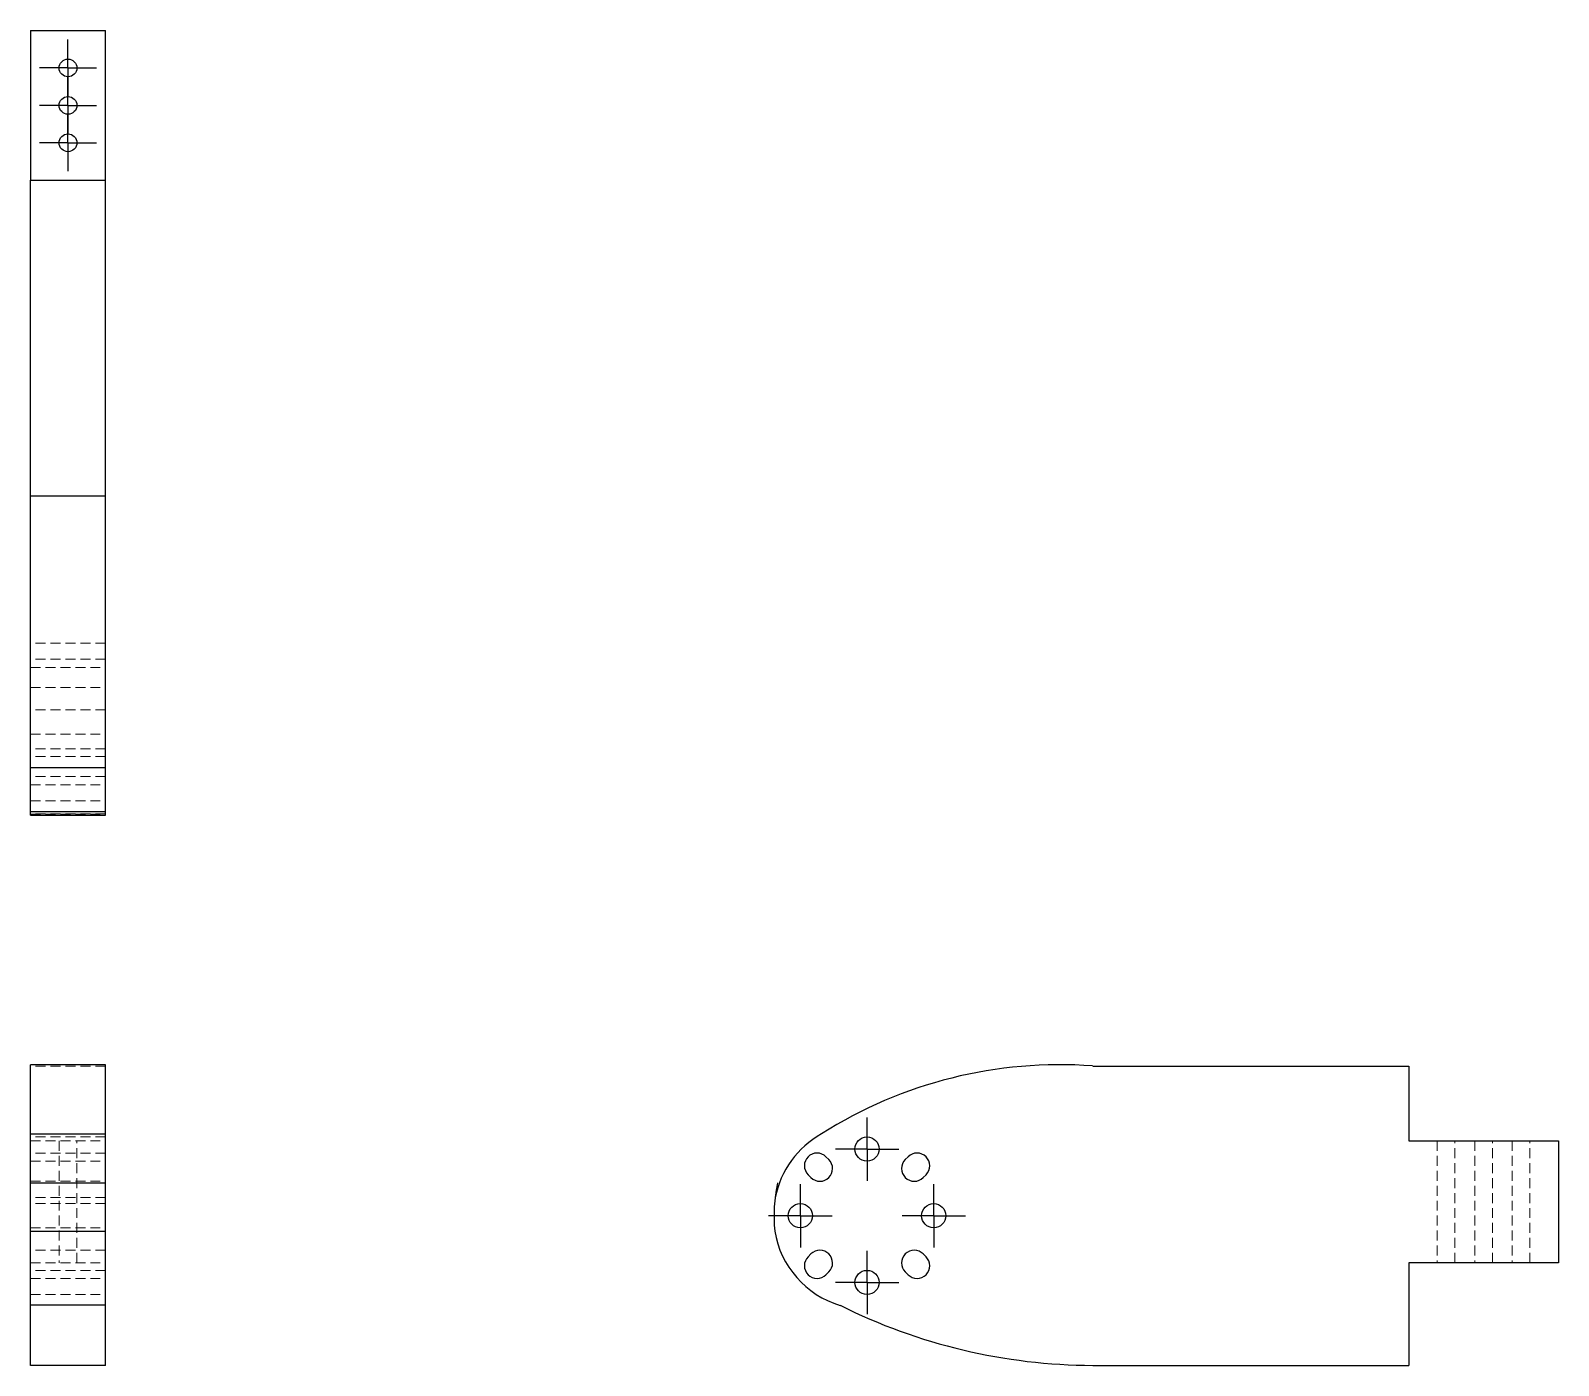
# Model space of a CAD drawing. Header units: millimetres. Extents: x 78 to 273, y 38 to 208.
import ezdxf

# ---------------------------------------------------------------- set-up
doc = ezdxf.new("R2010")
doc.units = ezdxf.units.MM
doc.linetypes.add('HIDDEN', pattern=[1.905, 1.27, -0.635])
doc.layers.add('10', color=7, linetype='Continuous')

# ---------------------------------------------------------------- blocks, each defined once
blk = doc.blocks.new('SW_CENTERMARKSYMBOL_0')
at = {"layer": '10', "color": 0}
for p, q in [((0, 2.5), (0, 3.63)), ((0, 0), (0, 2.5)), ((-2.5, 0), (-3.63, 0)), ((0, 0), (-2.5, 0)), ((0, 0), (0, -2.5)), ((0, 0), (2.5, 0)), ((2.5, 0), (3.63, 0)), ((0, -2.5), (0, -3.63))]:
    blk.add_line(p, q, dxfattribs=at)
blk = doc.blocks.new('SW_CENTERMARKSYMBOL_1')
at = {"layer": '10', "color": 0}
for p, q in [((0, 2.5), (0, 3.63)), ((0, 0), (0, 2.5)), ((-2.5, 0), (-3.63, 0)), ((0, 0), (-2.5, 0)), ((0, 0), (0, -2.5)), ((0, 0), (2.5, 0)), ((2.5, 0), (3.63, 0)), ((0, -2.5), (0, -3.63))]:
    blk.add_line(p, q, dxfattribs=at)
blk = doc.blocks.new('SW_CENTERMARKSYMBOL_2')
at = {"layer": '10', "color": 0}
for p, q in [((0, 2.5), (0, 3.63)), ((0, 0), (0, 2.5)), ((-2.5, 0), (-3.63, 0)), ((0, 0), (-2.5, 0)), ((0, 0), (0, -2.5)), ((0, 0), (2.5, 0)), ((2.5, 0), (3.63, 0)), ((0, -2.5), (0, -3.63))]:
    blk.add_line(p, q, dxfattribs=at)
blk = doc.blocks.new('SW_CENTERMARKSYMBOL_3')
at = {"layer": '10', "color": 0}
for p, q in [((0, 2.5), (0, 4.04)), ((0, 0), (0, 2.5)), ((-2.5, 0), (-4.04, 0)), ((0, 0), (-2.5, 0)), ((0, 0), (0, -2.5)), ((0, 0), (2.5, 0)), ((2.5, 0), (4.04, 0)), ((0, -2.5), (0, -4.04))]:
    blk.add_line(p, q, dxfattribs=at)
blk = doc.blocks.new('SW_CENTERMARKSYMBOL_4')
at = {"layer": '10', "color": 0}
for p, q in [((0, 2.5), (0, 4.04)), ((0, 0), (0, 2.5)), ((-2.5, 0), (-4.04, 0)), ((0, 0), (-2.5, 0)), ((0, 0), (0, -2.5)), ((0, 0), (2.5, 0)), ((2.5, 0), (4.04, 0)), ((0, -2.5), (0, -4.04))]:
    blk.add_line(p, q, dxfattribs=at)
blk = doc.blocks.new('SW_CENTERMARKSYMBOL_5')
at = {"layer": '10', "color": 0}
for p, q in [((0, 2.5), (0, 4.04)), ((0, 0), (0, 2.5)), ((-2.5, 0), (-4.04, 0)), ((0, 0), (-2.5, 0)), ((0, 0), (0, -2.5)), ((0, 0), (2.5, 0)), ((2.5, 0), (4.04, 0)), ((0, -2.5), (0, -4.04))]:
    blk.add_line(p, q, dxfattribs=at)
blk = doc.blocks.new('SW_CENTERMARKSYMBOL_6')
at = {"layer": '10', "color": 0}
for p, q in [((0, 2.5), (0, 4.04)), ((0, 0), (0, 2.5)), ((-2.5, 0), (-4.04, 0)), ((0, 0), (-2.5, 0)), ((0, 0), (0, -2.5)), ((0, 0), (2.5, 0)), ((2.5, 0), (4.04, 0)), ((0, -2.5), (0, -4.04))]:
    blk.add_line(p, q, dxfattribs=at)

msp = doc.modelspace()

# ---------------------------------------------------------------- linework, layer by layer
at = {"color": 7, "linetype": 'Continuous', "lineweight": 25}
for p, q in [((78.23, 208), (87.77, 208)), ((78.23, 208), (78.23, 188.92)), ((87.77, 188.92), (87.77, 208)), ((78.23, 188.92), (87.77, 188.92)), ((78.23, 148.63), (78.23, 188.92)), ((87.77, 148.63), (87.77, 188.92)), ((87.77, 148.63), (78.23, 148.63)), ((78.23, 114.08), (78.23, 148.63)), ((87.77, 114.08), (87.77, 148.63)), ((78.23, 114.08), (87.77, 114.08)), ((78.23, 108.45), (78.23, 114.08)), ((87.77, 108.45), (87.77, 114.08)), ((78.23, 108.45), (87.77, 108.45)), ((78.23, 108), (78.23, 108.45)), ((78.23, 108), (87.77, 108)), ((87.77, 108), (87.77, 108.45)), ((87.77, 76.16), (78.23, 76.16)), ((78.23, 67.35), (78.23, 76.16)), ((87.77, 67.35), (87.77, 76.16)), ((213.63, 76), (253.92, 76)), ((253.92, 76), (253.92, 66.46)), ((78.23, 67.35), (87.77, 67.35)), ((78.23, 61.1), (78.23, 67.35)), ((87.77, 61.1), (87.77, 67.35)), ((253.92, 66.46), (273, 66.46)), ((273, 66.46), (273, 50.92)), ((180, 64.07), (179.63, 64.44)), ((190.1, 64.44), (189.73, 64.07)), ((78.23, 61.1), (87.77, 61.1)), ((78.23, 54.97), (78.23, 61.1)), ((87.77, 54.97), (87.77, 61.1)), ((177.35, 62.15), (177.71, 61.79)), ((192.02, 61.79), (192.38, 62.15)), ((78.23, 54.97), (87.77, 54.97)), ((78.23, 45.5), (78.23, 54.97)), ((87.77, 45.5), (87.77, 54.97)), ((177.71, 52.05), (177.35, 51.69)), ((192.38, 51.69), (192.02, 52.05)), ((253.92, 50.92), (253.92, 37.84)), ((273, 50.92), (253.92, 50.92)), ((179.63, 49.4), (180, 49.77)), ((189.73, 49.77), (190.1, 49.4)), ((87.77, 45.5), (78.23, 45.5)), ((78.23, 37.84), (78.23, 45.5)), ((87.77, 37.84), (87.77, 45.5)), ((87.77, 37.84), (78.23, 37.84)), ((213.63, 37.84), (253.92, 37.84))]:
    msp.add_line(p, q, dxfattribs=at)
at = {"color": 7, "linetype": 'HIDDEN', "lineweight": 18}
for p, q in [((87.77, 129.9), (78.23, 129.9)), ((87.77, 127.85), (78.23, 127.85)), ((78.23, 126.82), (87.77, 126.82)), ((78.23, 124.26), (87.77, 124.26)), ((87.77, 121.4), (78.23, 121.4)), ((78.23, 118.32), (87.77, 118.32)), ((87.77, 116.42), (78.23, 116.42)), ((87.77, 115.47), (78.23, 115.47)), ((87.77, 112.9), (78.23, 112.9)), ((78.23, 111.87), (87.77, 111.87)), ((78.23, 109.82), (87.77, 109.82)), ((87.77, 108.16), (78.23, 108.16)), ((78.23, 108.1), (87.77, 108.1)), ((87.77, 76), (78.23, 76)), ((87.77, 66.96), (78.23, 66.96)), ((78.23, 66.46), (87.77, 66.46)), ((81.87, 66.46), (81.87, 50.92)), ((84.13, 50.92), (84.13, 66.46)), ((257.56, 66.46), (257.56, 50.92)), ((259.81, 50.92), (259.81, 66.46)), ((262.33, 66.46), (262.33, 50.92)), ((264.59, 50.92), (264.59, 66.46)), ((267.1, 66.46), (267.1, 50.92)), ((269.36, 50.92), (269.36, 66.46)), ((87.77, 64.91), (78.23, 64.91)), ((78.23, 63.88), (87.77, 63.88)), ((78.23, 61.32), (87.77, 61.32)), ((87.77, 59.23), (78.23, 59.23)), ((87.77, 58.46), (78.23, 58.46)), ((78.23, 55.38), (87.77, 55.38)), ((87.77, 52.53), (78.23, 52.53)), ((78.23, 50.92), (87.77, 50.92)), ((87.77, 49.96), (78.23, 49.96)), ((78.23, 48.93), (87.77, 48.93)), ((78.23, 46.88), (87.77, 46.88))]:
    msp.add_line(p, q, dxfattribs=at)
at = {"color": 7, "linetype": 'Continuous', "lineweight": 25}
for centre, radius in [((83, 203.23), 1.13), ((83, 198.46), 1.13), ((83, 193.69), 1.13), ((184.86, 65.42), 1.54), ((176.36, 56.92), 1.54), ((193.36, 56.92), 1.54), ((184.86, 48.42), 1.54)]:
    msp.add_circle(centre, radius, dxfattribs=at)
for centre, radius, start, end in [((209.4, 19.58), 56.59, 85.7206, 122.4018), ((184.86, 56.92), 11.93, 119.0041, 168.8358), ((192.5, 56.92), 19.5, 167.6109, 185.7552), ((198.08, 56.32), 25.09, 168.9948, 173.3269), ((184.86, 56.92), 11.93, 189.4349, 253.2317), ((213.95, 110.7), 72.86, 243.4839, 269.7439)]:
    msp.add_arc(centre, radius, start, end, dxfattribs=at)
for points in [[(179.63, 64.44), (179.33, 64.74), (178.49, 65.09), (177.22, 64.56), (176.7, 63.3), (177.05, 62.45), (177.35, 62.15)], [(192.38, 62.15), (192.68, 62.45), (193.03, 63.3), (192.51, 64.56), (191.24, 65.09), (190.4, 64.74), (190.1, 64.44)], [(177.71, 61.79), (178.01, 61.49), (178.85, 61.14), (180.12, 61.67), (180.64, 62.93), (180.3, 63.77), (180, 64.07)], [(189.73, 64.07), (189.43, 63.77), (189.09, 62.93), (189.61, 61.67), (190.88, 61.14), (191.72, 61.49), (192.02, 61.79)], [(177.35, 51.69), (177.05, 51.39), (176.7, 50.55), (177.22, 49.28), (178.49, 48.76), (179.33, 49.1), (179.63, 49.4)], [(180, 49.77), (180.3, 50.07), (180.64, 50.91), (180.12, 52.18), (178.85, 52.7), (178.01, 52.35), (177.71, 52.05)], [(192.02, 52.05), (191.72, 52.35), (190.88, 52.7), (189.61, 52.18), (189.09, 50.91), (189.43, 50.07), (189.73, 49.77)], [(190.1, 49.4), (190.4, 49.1), (191.24, 48.76), (192.51, 49.28), (193.03, 50.55), (192.68, 51.39), (192.38, 51.69)]]:
    msp.add_open_spline(points, degree=3, knots=[0, 0, 0, 0, 0.25, 0.5, 0.75, 1, 1, 1, 1], dxfattribs=at)

# ---------------------------------------------------------------- block references
at = {"layer": '10'}
for name, p in [('SW_CENTERMARKSYMBOL_2', (83, 203.23)), ('SW_CENTERMARKSYMBOL_1', (83, 198.46)), ('SW_CENTERMARKSYMBOL_0', (83, 193.69)), ('SW_CENTERMARKSYMBOL_3', (184.86, 65.42)), ('SW_CENTERMARKSYMBOL_6', (176.36, 56.92)), ('SW_CENTERMARKSYMBOL_4', (193.36, 56.92)), ('SW_CENTERMARKSYMBOL_5', (184.86, 48.42))]:
    msp.add_blockref(name, p, dxfattribs=at)

doc.saveas('drawing.dxf')
